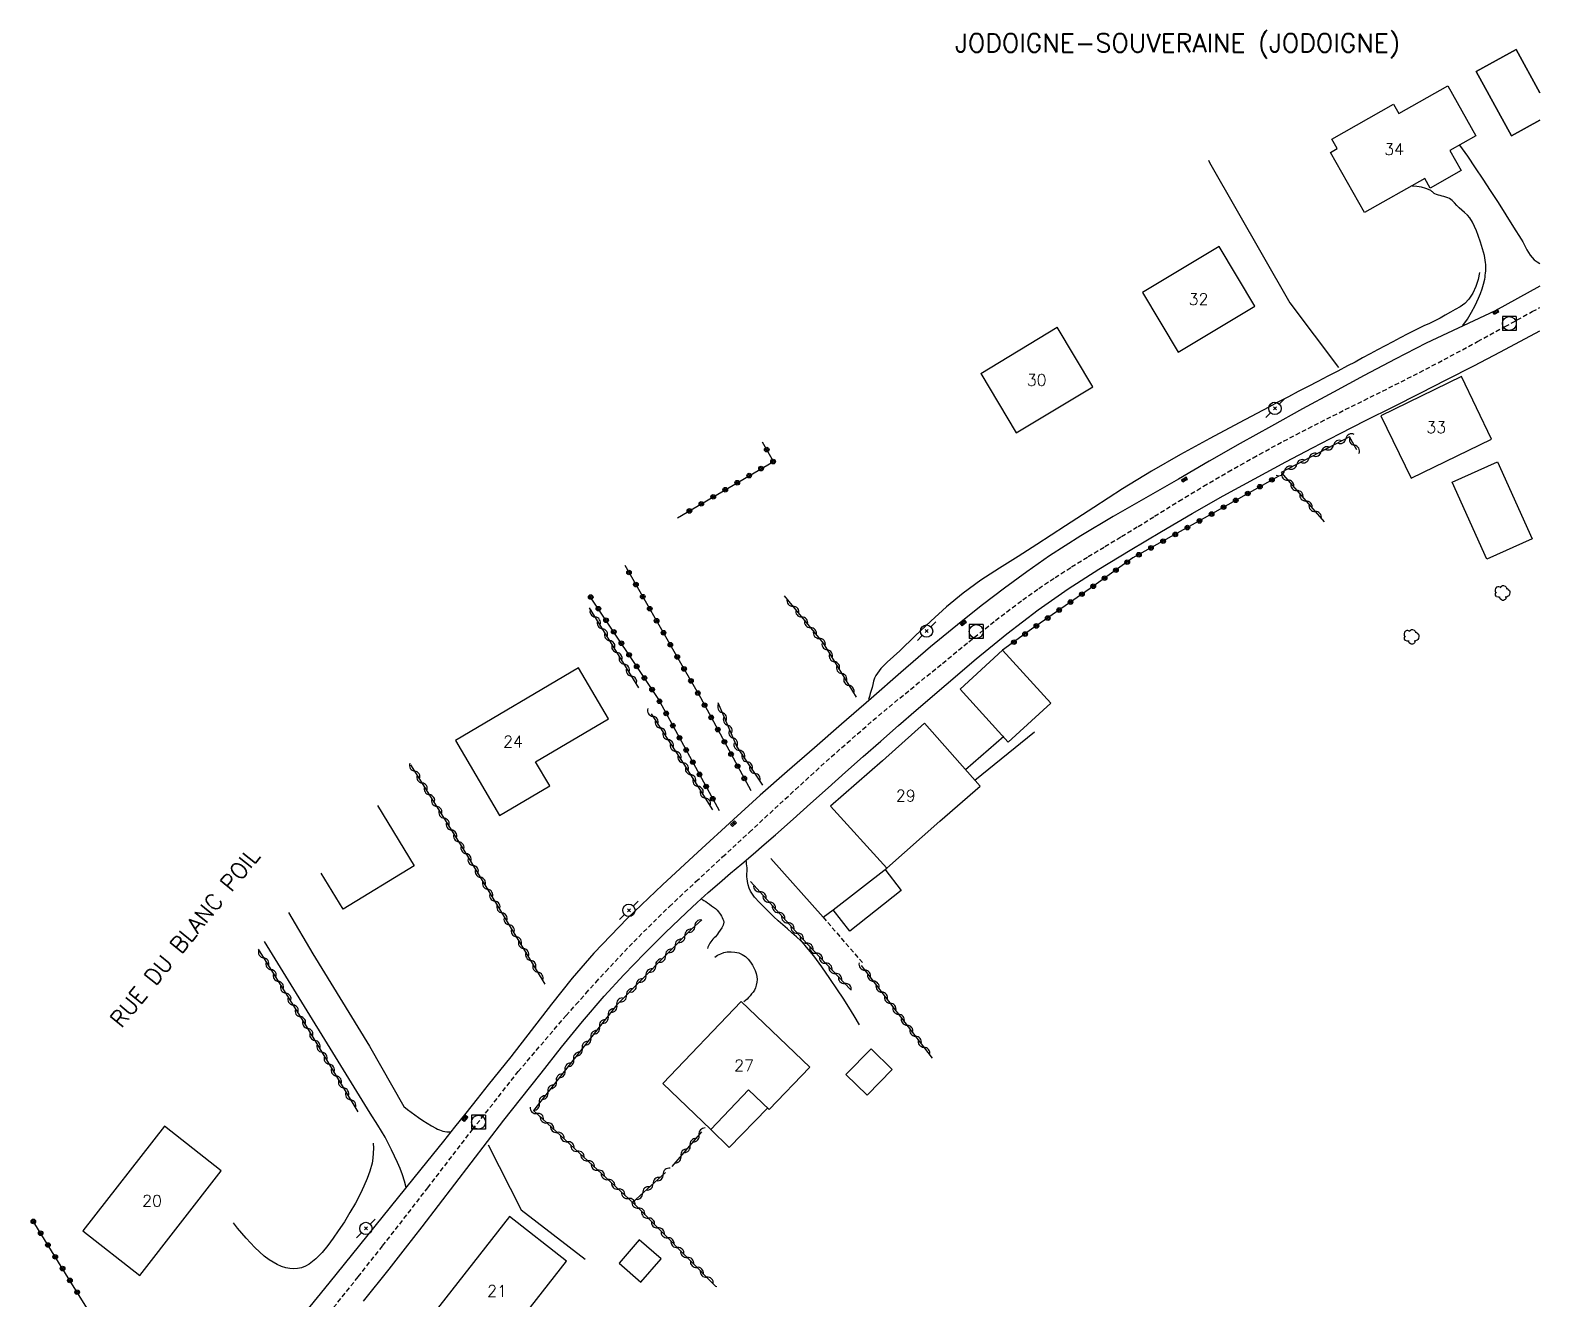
# Model space of a CAD drawing. Header units: millimetres. Extents: x 183000 to 184001, y 152999 to 154000.
# Drawn here: x 183836.8 to 184000, y 153851.7 to 153988.8 of the extents above; entities that cross this region are included whole.
import ezdxf
from ezdxf.enums import TextEntityAlignment as Align

# ---------------------------------------------------------------- set-up
doc = ezdxf.new("R2010")
doc.units = ezdxf.units.MM
doc.linetypes.add('DASHED', pattern=[0.75, 0.5, -0.25])
doc.layers.get('0').update_dxf_attribs({"linetype": 'CONTINUOUS'})
for name, color, linetype in [('W0001', 6, 'DASHED'), ('W0008', 7, 'CONTINUOUS'), ('W0017', 7, 'CONTINUOUS'), ('W0101', 7, 'CONTINUOUS'), ('W0104', 1, 'CONTINUOUS'), ('W0112', 1, 'DASHED'), ('W0211', 2, 'CONTINUOUS'), ('W0300', 7, 'CONTINUOUS'), ('W0310', 3, 'CONTINUOUS'), ('W0323', 7, 'CONTINUOUS'), ('W0330', 7, 'CONTINUOUS'), ('W0401', 7, 'CONTINUOUS'), ('W0420', 7, 'CONTINUOUS'), ('W0473', 7, 'CONTINUOUS'), ('W0980', 7, 'CONTINUOUS'), ('W0989', 7, 'CONTINUOUS'), ('W0991', 7, 'CONTINUOUS')]:
    doc.layers.add(name, color=color, linetype=linetype)
doc.styles.get("Standard").update_dxf_attribs({"font": 'romans.shx', "width": 0.85})

# ---------------------------------------------------------------- blocks, each defined once
blk = doc.blocks.new('T473')
for p, q in [((-0.166667, 0.166667), (0.166667, -0.166667)), ((-0.166667, -0.166667), (0.166667, 0.166667)), ((0.500001, 0.500001), (1.000002, 1.000002)), ((-1.000002, -1.000002), (-0.500001, -0.500001))]:
    blk.add_line(p, q)
blk.add_ellipse((0, 0), major_axis=(0.471405, 0.471405), ratio=1, start_param=5.4977871438, end_param=11.780972451)
blk = doc.blocks.new('T300')
for p, q in [((-0.8, 0.51), (-0.86, 0.34)), ((-0.86, 0.34), (-0.86, 0.17)), ((-0.86, 0.17), (-0.74, 0.06)), ((-0.69, 0.63), (-0.8, 0.51)), ((-0.8, -0.06), (-0.74, 0.06)), ((-0.74, 0.06), (-0.69, 0.11)), ((-0.57, 0.69), (-0.69, 0.63)), ((-0.46, 0.69), (-0.57, 0.69)), ((-0.29, 0.63), (-0.46, 0.69)), ((-0.29, 0.63), (-0.17, 0.74)), ((-0.23, 0.57), (-0.29, 0.63)), ((-0.17, 0.74), (-0.06, 0.8)), ((-0.06, 0.8), (0.06, 0.8)), ((0.06, 0.8), (0.23, 0.74)), ((0.23, 0.74), (0.34, 0.63)), ((0.34, 0.63), (0.4, 0.51)), ((0.46, 0.46), (0.34, 0.46)), ((0.4, 0.51), (0.4, 0.46)), ((0.57, 0.4), (0.46, 0.46)), ((0.57, 0.4), (0.69, 0.29)), ((0.69, 0.29), (0.74, 0.17)), ((0.74, 0.06), (0.69, -0.17)), ((0.74, 0.17), (0.74, 0.06)), ((-0.8, -0.17), (-0.8, -0.06)), ((-0.8, -0.23), (-0.8, -0.17)), ((-0.74, -0.34), (-0.8, -0.23)), ((-0.69, -0.4), (-0.74, -0.34)), ((-0.51, -0.46), (-0.69, -0.4)), ((-0.4, -0.46), (-0.51, -0.46)), ((-0.4, -0.46), (-0.34, -0.46)), ((-0.34, -0.46), (-0.34, -0.4)), ((-0.34, -0.51), (-0.34, -0.46)), ((-0.29, -0.63), (-0.34, -0.51)), ((-0.17, -0.74), (-0.29, -0.63)), ((-0.06, -0.8), (-0.17, -0.74)), ((0.06, -0.8), (-0.06, -0.8)), ((0.17, -0.74), (0.06, -0.8)), ((0.23, -0.69), (0.17, -0.74)), ((0.29, -0.46), (0.23, -0.46)), ((0.29, -0.63), (0.23, -0.69)), ((0.46, -0.4), (0.29, -0.46)), ((0.34, -0.51), (0.29, -0.63)), ((0.34, -0.51), (0.34, -0.46)), ((0.57, -0.34), (0.46, -0.4)), ((0.63, -0.29), (0.57, -0.34)), ((0.69, -0.17), (0.63, -0.29))]:
    blk.add_line(p, q)
blk = doc.blocks.new('T420')
for p, q in [((0.75, 0.75), (-0.75, 0.75)), ((-0.75, 0.75), (-0.75, -0.75)), ((0.75, 0.75), (0.75, -0.75)), ((0.75, -0.75), (-0.75, -0.75))]:
    blk.add_line(p, q)
blk.add_ellipse((0, 0), major_axis=(-0.53, 0.53), ratio=1, start_param=3.926991, end_param=10.210176)
blk = doc.blocks.new('T401')
for p, q in [((-0.3, 0.3), (0, 0.3)), ((-0.3, -0.25), (-0.3, 0.3)), ((-0.3, 0.15), (0, 0.15)), ((-0.3, 0), (0, 0)), ((0, 0.3), (0, -0.25)), ((-0.3, -0.15), (0, -0.15)), ((-0.3, -0.25), (-0.3, -0.3)), ((-0.3, -0.3), (0, -0.3)), ((0, -0.3), (0, -0.25))]:
    blk.add_line(p, q)
blk = doc.blocks.new('t310o')
at = {"color": 0, "linetype": 'Continuous'}
for centre, start, end in [((-0.5, 0.38), 216.8699, 323.1304), ((0.5, -0.37), 36.8699, 143.1303)]:
    blk.add_arc(centre, 0.625, start, end, dxfattribs=at)
blk = doc.blocks.new('t323o')
at = {"color": 0, "linetype": 'Continuous'}
for radius in [0.25, 0.15]:
    blk.add_circle((0, 0), radius, dxfattribs=at)

msp = doc.modelspace()

# ---------------------------------------------------------------- linework, layer by layer
at = {"layer": 'W0001'}
msp.add_lwpolyline([(183869.6, 153850.72), (183872.26, 153854.05), (183874.91, 153857.39), (183879.79, 153863.67), (183884.64, 153869.98), (183889.57, 153876.23), (183894.74, 153882.29), (183895.81, 153883.48), (183896.88, 153884.68), (183897.95, 153885.87), (183899.03, 153887.05), (183900.03, 153888.13), (183901.04, 153889.21), (183902.06, 153890.27), (183903.1, 153891.32), (183905.91, 153894.07), (183908.78, 153896.76), (183911.66, 153899.43), (183914.55, 153902.1), (183918.96, 153906.19), (183923.4, 153910.24), (183927.92, 153914.2), (183932.56, 153918.03), (183935.43, 153920.35), (183938.28, 153922.69), (183941.16, 153925), (183944.11, 153927.22), (183945.84, 153928.45), (183947.6, 153929.63), (183949.39, 153930.77), (183951.19, 153931.89), (183952.99, 153932.97), (183954.78, 153934.06), (183956.58, 153935.15), (183958.36, 153936.25), (183960.99, 153937.89), (183963.65, 153939.49), (183966.32, 153941.05), (183969.02, 153942.58), (183971.64, 153944.02), (183974.3, 153945.41), (183976.96, 153946.77), (183979.64, 153948.11), (183982.33, 153949.44), (183985, 153950.78), (183987.67, 153952.14), (183990.32, 153953.54), (183993.28, 153955.14), (183996.24, 153956.75), (183999.19, 153958.37), (184000, 153958.81)], dxfattribs=at)
at = {"layer": 'W0008'}
for points in [[(184000, 153961.1), (183995.17, 153958.46), (183987.71, 153954.96)], [(183872.85, 153851.41), (183875.6, 153854.87), (183877.39, 153857.16), (183879.17, 153859.46), (183880.94, 153861.76), (183882.7, 153864.07), (183884.47, 153866.38), (183886.24, 153868.68), (183888.02, 153870.98), (183889.82, 153873.26), (183892.03, 153876.07), (183894.25, 153878.88), (183896.5, 153881.66), (183898.84, 153884.37), (183900.99, 153886.7), (183903.2, 153888.99), (183905.46, 153891.22), (183907.75, 153893.41), (183908.92, 153894.5), (183910.11, 153895.57), (183911.31, 153896.62), (183912.53, 153897.66), (183913.74, 153898.7), (183914.96, 153899.74), (183916.17, 153900.78), (183917.37, 153901.83), (183919.27, 153903.51), (183921.17, 153905.2), (183923.06, 153906.89), (183924.95, 153908.59), (183926.85, 153910.28), (183928.75, 153911.96), (183930.66, 153913.63), (183932.59, 153915.29), (183935.82, 153918.07), (183939.07, 153920.84), (183942.37, 153923.56), (183945.77, 153926.14), (183949.02, 153928.4), (183952.34, 153930.53), (183955.71, 153932.59), (183959.09, 153934.61), (183962.42, 153936.56), (183965.78, 153938.45), (183969.16, 153940.3), (183972.55, 153942.13), (183975.43, 153943.65), (183978.33, 153945.15), (183981.23, 153946.62), (183984.14, 153948.09), (183987.05, 153949.56), (183989.96, 153951.03), (183992.86, 153952.51), (183995.74, 153954.02), (184000, 153956.29)], [(183987.71, 153954.96), (183984.36, 153953.21), (183981.01, 153951.45), (183977.68, 153949.66), (183974.36, 153947.86), (183970.99, 153945.99), (183967.62, 153944.1), (183964.27, 153942.19), (183960.93, 153940.26), (183957.41, 153938.24), (183953.89, 153936.22), (183950.4, 153934.15), (183946.98, 153931.96), (183944.53, 153930.26), (183942.13, 153928.49), (183939.77, 153926.68), (183937.44, 153924.83), (183934.15, 153922.13), (183930.93, 153919.37), (183927.73, 153916.57), (183924.53, 153913.78), (183921.59, 153911.23), (183918.65, 153908.67), (183915.73, 153906.09), (183912.85, 153903.47), (183908.99, 153899.95), (183905.15, 153896.41), (183901.37, 153892.8), (183897.74, 153889.03), (183895.39, 153886.32), (183893.15, 153883.51), (183890.96, 153880.66), (183888.75, 153877.84), (183887.54, 153876.32), (183886.33, 153874.8), (183885.11, 153873.28), (183883.9, 153871.75), (183882.69, 153870.23), (183881.48, 153868.71), (183880.27, 153867.19), (183879.05, 153865.67), (183875.74, 153861.57), (183872.42, 153857.47), (183869.1, 153853.37), (183865.78, 153849.28)]]:
    msp.add_lwpolyline(points, dxfattribs=at)
at = {"layer": 'W0017'}
for points in [[(183991.33, 153976.36), (183992.17, 153975.15), (183993.01, 153973.92), (183993.83, 153972.69), (183994.65, 153971.46), (183995.5, 153970.15), (183996.33, 153968.83), (183997.16, 153967.51), (183997.99, 153966.19), (183998.16, 153965.91), (183998.31, 153965.63), (183998.46, 153965.34), (183998.61, 153965.05), (183998.77, 153964.76), (183998.96, 153964.48), (183999.16, 153964.22), (183999.39, 153963.97), (183999.71, 153963.73), (184000, 153963.58)], [(183991.69, 153956.86), (183992.17, 153957.56), (183992.62, 153958.29), (183993.02, 153959.04), (183993.39, 153959.81), (183993.59, 153960.31), (183993.78, 153960.82), (183993.93, 153961.33), (183994.04, 153961.86), (183994.08, 153962.09), (183994.11, 153962.31), (183994.14, 153962.54), (183994.15, 153962.76), (183994.16, 153962.99), (183994.16, 153963.22), (183994.15, 153963.45), (183994.13, 153963.67), (183994.01, 153964.43), (183993.82, 153965.17), (183993.59, 153965.89), (183993.33, 153966.61), (183993.15, 153967.09), (183992.95, 153967.58), (183992.71, 153968.05), (183992.43, 153968.5), (183992.17, 153968.8), (183991.87, 153969.07), (183991.57, 153969.33), (183991.28, 153969.59), (183991.03, 153969.85), (183990.79, 153970.11), (183990.53, 153970.37), (183990.23, 153970.58), (183990.05, 153970.68), (183989.85, 153970.75), (183989.64, 153970.81), (183989.44, 153970.85), (183989.24, 153970.9), (183989.04, 153970.95), (183988.84, 153971.01), (183988.64, 153971.1), (183988.58, 153971.14), (183988.52, 153971.19), (183988.46, 153971.24), (183988.4, 153971.3), (183988.34, 153971.35), (183988.28, 153971.4), (183988.22, 153971.45), (183988.15, 153971.49), (183987.69, 153971.67), (183987.2, 153971.81), (183986.71, 153971.9), (183986.2, 153971.92)], [(183926.45, 153881.27), (183925.89, 153882.24), (183925.31, 153883.2), (183924.71, 153884.15), (183924.09, 153885.08), (183923.25, 153886.31), (183922.4, 153887.54), (183921.51, 153888.73), (183920.55, 153889.88), (183920.11, 153890.35), (183919.64, 153890.8), (183919.16, 153891.24), (183918.66, 153891.67), (183918.17, 153892.09), (183917.68, 153892.52), (183917.2, 153892.96), (183916.74, 153893.41), (183916.19, 153893.95), (183915.64, 153894.5), (183915.12, 153895.09), (183914.69, 153895.74), (183914.54, 153896.07), (183914.43, 153896.41), (183914.36, 153896.76), (183914.3, 153897.11), (183914.29, 153897.26), (183914.28, 153897.4), (183914.28, 153897.55), (183914.29, 153897.69), (183914.3, 153897.83), (183914.31, 153897.98), (183914.31, 153898.12), (183914.3, 153898.27), (183914.28, 153898.47), (183914.26, 153898.68), (183914.23, 153898.88), (183914.19, 153899.09)], [(183909.41, 153894.87), (183909.62, 153894.74), (183909.83, 153894.6), (183910.04, 153894.46), (183910.24, 153894.32), (183910.46, 153894.16), (183910.67, 153894.01), (183910.88, 153893.84), (183911.07, 153893.66), (183911.2, 153893.51), (183911.32, 153893.36), (183911.43, 153893.2), (183911.53, 153893.03), (183911.62, 153892.88), (183911.7, 153892.72), (183911.76, 153892.55), (183911.78, 153892.37), (183911.72, 153892.05), (183911.58, 153891.76), (183911.4, 153891.5), (183911.23, 153891.25), (183911.12, 153891.09), (183911, 153890.95), (183910.88, 153890.81), (183910.75, 153890.68), (183910.62, 153890.54), (183910.49, 153890.4), (183910.38, 153890.25), (183910.27, 153890.1), (183910.19, 153889.96), (183910.13, 153889.82), (183910.07, 153889.67), (183910.03, 153889.52)], [(183864.74, 153893.42), (183867.37, 153888.97), (183873.48, 153878.97), (183877.21, 153872.47)], [(183873.57, 153871.73), (183862.15, 153890.28)], [(183910.82, 153888.59), (183911.12, 153888.8), (183911.45, 153888.97), (183911.8, 153889.09), (183912.16, 153889.16), (183912.58, 153889.19), (183912.99, 153889.15), (183913.4, 153889.05), (183913.78, 153888.89), (183914.12, 153888.66), (183914.41, 153888.38), (183914.66, 153888.07), (183914.88, 153887.74), (183915.05, 153887.45), (183915.19, 153887.15), (183915.3, 153886.84), (183915.37, 153886.51), (183915.39, 153886.19), (183915.36, 153885.88), (183915.3, 153885.57), (183915.21, 153885.27), (183915.1, 153885.04), (183914.95, 153884.82), (183914.79, 153884.62), (183914.63, 153884.42), (183914.47, 153884.24), (183914.31, 153884.07), (183914.13, 153883.91), (183913.95, 153883.76)], [(183877.45, 153863.69), (183877.26, 153864.39), (183877.05, 153865.07), (183876.8, 153865.75), (183876.53, 153866.41), (183875.88, 153867.79), (183875.17, 153869.14), (183874.4, 153870.45), (183873.57, 153871.73)], [(183877.21, 153872.47), (183877.6, 153872.15), (183877.99, 153871.85), (183878.39, 153871.55), (183878.8, 153871.26), (183879.26, 153870.96), (183879.71, 153870.66), (183880.18, 153870.37), (183880.67, 153870.11), (183880.85, 153870.02), (183881.04, 153869.94), (183881.24, 153869.87), (183881.43, 153869.81), (183881.64, 153869.77), (183881.85, 153869.73), (183882.06, 153869.71), (183882.27, 153869.71)], [(183886.31, 153868.3), (183889.88, 153861.29), (183896.79, 153855.97)]]:
    msp.add_lwpolyline(points, dxfattribs=at)
at = {"layer": 'W0101'}
for points in [[(184000, 153982.02), (183997.44, 153986.69), (183993.13, 153984.32), (183996.95, 153977.37)], [(183996.95, 153977.37), (183993.13, 153984.32), (183997.44, 153986.69), (184000, 153982.02)], [(184000, 153979.05), (183996.95, 153977.37)], [(183996.95, 153977.37), (184000, 153979.05)], [(183939.56, 153951.69), (183943.4, 153945.26), (183951.68, 153950.22), (183947.84, 153956.68)], [(183939.56, 153951.69), (183947.84, 153956.68)], [(183982.83, 153947.12), (183986.1, 153940.37), (183994.79, 153944.59), (183991.52, 153951.36)], [(183991.52, 153951.36), (183982.83, 153947.12)], [(183933.49, 153913.89), (183928.94, 153909.81), (183923.32, 153904.93)], [(183929.41, 153898.21), (183935.14, 153903.28), (183939.49, 153907.09), (183933.49, 153913.89)], [(183874.34, 153905), (183878.31, 153898.46), (183870.63, 153893.8), (183868.28, 153897.68)], [(183923.32, 153904.93), (183929.41, 153898.21)]]:
    msp.add_lwpolyline(points, dxfattribs=at)
for points in [[(183977.37, 153975.58), (183978.09, 153975.99), (183977.5, 153977.02), (183984.18, 153980.79), (183984.75, 153979.78), (183990.06, 153982.77), (183993.1, 153977.37), (183990.29, 153975.79), (183991.51, 153973.61), (183988.16, 153971.72), (183987.58, 153972.75), (183981.04, 153969.07), (183977.37, 153975.58)], [(183957.06, 153960.43), (183960.89, 153954), (183969.18, 153958.96), (183965.34, 153965.42)], [(183896.09, 153919.86), (183882.78, 153912.01), (183887.55, 153903.92), (183892.97, 153907.11), (183891.45, 153909.7), (183899.34, 153914.35), (183896.09, 153919.86)], [(183913.67, 153883.79), (183905.2, 153874.94), (183910.38, 153869.98), (183914.47, 153874.25), (183916.69, 153872.12), (183921.06, 153876.68), (183921.08, 153876.7), (183913.67, 153883.79)], [(183851.31, 153870.32), (183842.49, 153859.02), (183848.65, 153854.21), (183857.47, 153865.5), (183851.31, 153870.32)], [(183888.62, 153860.57), (183879.79, 153849.28), (183885.95, 153844.46), (183894.78, 153855.76), (183888.62, 153860.57)]]:
    msp.add_lwpolyline(points, close=True, dxfattribs=at)
at = {"layer": 'W0104'}
for points in [[(183995.44, 153942.13), (183999.17, 153933.82), (183994.27, 153931.62), (183990.54, 153939.93), (183995.44, 153942.13)], [(183941.93, 153921.76), (183937.33, 153917.56), (183942.53, 153911.85), (183947.13, 153916.05)], [(183927.71, 153878.69), (183924.99, 153875.92), (183927.29, 153873.67), (183930, 153876.44), (183927.71, 153878.69)], [(183902.65, 153858.05), (183900.46, 153855.53), (183902.82, 153853.48), (183905.01, 153856), (183902.65, 153858.05)]]:
    msp.add_lwpolyline(points, close=True, dxfattribs=at)
for points in [[(183942.07, 153912.44), (183937.93, 153908.86)], [(183938.94, 153907.72), (183945.36, 153912.96)], [(183916.88, 153899.25), (183922.53, 153892.92), (183923.62, 153893.73), (183929.41, 153898.21)], [(183929.21, 153898.1), (183930.97, 153895.8), (183925.4, 153891.41), (183923.62, 153893.73)], [(183910.38, 153869.98), (183912.36, 153868.03), (183916.53, 153872.28), (183916.49, 153872.25)]]:
    msp.add_lwpolyline(points, dxfattribs=at)
at = {"layer": 'W0112'}
msp.add_lwpolyline([(183922.53, 153892.92), (183926.77, 153888.01)], dxfattribs=at)
at = {"layer": 'W0211'}
for points in [[(183993.47, 153962.6), (183993.34, 153961.82), (183993.1, 153961.07), (183992.76, 153960.35), (183992.32, 153959.7), (183991.89, 153959.26), (183991.39, 153958.9), (183990.86, 153958.6), (183990.34, 153958.3), (183989.78, 153957.98), (183989.22, 153957.67), (183988.64, 153957.38), (183988.06, 153957.1), (183987.48, 153956.82), (183986.89, 153956.54), (183986.31, 153956.26), (183985.74, 153955.97), (183984.92, 153955.54), (183984.1, 153955.11), (183983.29, 153954.67), (183982.47, 153954.23), (183981.66, 153953.8), (183980.85, 153953.36), (183980.03, 153952.92), (183979.21, 153952.49), (183978.15, 153951.93), (183977.08, 153951.38), (183976.02, 153950.82), (183974.95, 153950.27), (183973.88, 153949.72), (183972.82, 153949.17), (183971.75, 153948.61), (183970.69, 153948.05), (183967.5, 153946.35), (183964.32, 153944.65), (183961.15, 153942.91), (183958.02, 153941.11), (183954.89, 153939.2), (183951.79, 153937.21), (183948.71, 153935.2), (183945.63, 153933.19), (183943.62, 153931.91), (183941.59, 153930.64), (183939.59, 153929.33), (183937.66, 153927.93), (183935.87, 153926.46), (183934.16, 153924.9), (183932.49, 153923.31), (183930.83, 153921.7), (183930.15, 153921.08), (183929.45, 153920.47), (183928.78, 153919.8), (183928.23, 153919.04), (183928.08, 153918.74), (183927.98, 153918.41), (183927.9, 153918.08), (183927.82, 153917.76), (183927.72, 153917.43), (183927.62, 153917.1), (183927.53, 153916.77), (183927.43, 153916.44)], [(183873.87, 153868.49), (183873.91, 153867.95), (183873.9, 153867.41), (183873.85, 153866.87), (183873.76, 153866.33), (183873.53, 153865.48), (183873.22, 153864.66), (183872.87, 153863.85), (183872.5, 153863.07), (183871.96, 153862.02), (183871.38, 153860.99), (183870.77, 153859.99), (183870.11, 153859.01), (183869.56, 153858.22), (183868.99, 153857.43), (183868.37, 153856.68), (183867.67, 153855.99), (183867.33, 153855.7), (183866.96, 153855.43), (183866.57, 153855.2), (183866.14, 153855.03), (183865.71, 153854.95), (183865.28, 153854.93), (183864.86, 153854.96), (183864.44, 153855.03), (183863.96, 153855.18), (183863.5, 153855.38), (183863.07, 153855.62), (183862.66, 153855.88), (183862.11, 153856.3), (183861.59, 153856.75), (183861.1, 153857.23), (183860.63, 153857.72), (183860.14, 153858.24), (183859.67, 153858.77), (183859.22, 153859.32), (183858.79, 153859.89)]]:
    msp.add_lwpolyline(points, dxfattribs=at)
at = {"layer": 'W0310'}
for points in [[(183980.23, 153943.44), (183979.43, 153944.84), (183972.03, 153940.97), (183976.69, 153935.63)], [(183918.33, 153927.65), (183922.53, 153922.53), (183926.09, 153916.69)], [(183902.6, 153917.7), (183897.28, 153926.36)], [(183911.15, 153916.11), (183913.21, 153911.34), (183915.97, 153907.2)], [(183910.6, 153904.52), (183907.5, 153909.45), (183903.97, 153914.88)], [(183892.48, 153885.68), (183883.49, 153900.51), (183877.96, 153909.37)], [(183914.69, 153896.76), (183920.25, 153890.62), (183925.49, 153885.11)], [(183909.42, 153892.62), (183908.3, 153891.63), (183900.24, 153883.43), (183895.06, 153876.94), (183891.22, 153872.03), (183902.05, 153861.97), (183910.9, 153853.03), (183911.03, 153853.02)], [(183861.46, 153889.45), (183866.66, 153881.13), (183872.22, 153871.89)], [(183926.64, 153887.71), (183934.33, 153877.67)], [(183906.19, 153865.97), (183909.42, 153869.73)], [(183901.91, 153862.1), (183905.5, 153865.34)]]:
    msp.add_lwpolyline(points, dxfattribs=at)
at = {"layer": 'W0323'}
for points in [[(183906.78, 153936.07), (183917.15, 153942.18), (183915.96, 153944.26)], [(183971.7, 153940.56), (183963.73, 153936.04), (183956.02, 153931.74), (183951.39, 153928.45), (183945.06, 153924.03), (183941.93, 153921.76)], [(183901.08, 153930.98), (183906.98, 153920.66), (183909.26, 153916.66), (183914.71, 153906.6)], [(183911.31, 153904.41), (183904.68, 153916.55), (183897.32, 153927.63)], [(183852.19, 153835.83), (183841.11, 153853.64), (183837.13, 153860.08)]]:
    msp.add_lwpolyline(points, dxfattribs=at)
at = {"layer": 'W0330'}
msp.add_lwpolyline([(183964.17, 153974.73), (183964.3, 153974.5), (183972.99, 153959.31), (183978.23, 153952.32)], dxfattribs=at)

# ---------------------------------------------------------------- block references
at = {"layer": 'W0300'}
for p in [(183996.02, 153927.95), (183986.18, 153923.21)]:
    msp.add_blockref('T300', p, dxfattribs=at)
at = {"layer": 'W0310'}
for p, rotation in [((183979.04, 153944.64), 207.5751100436135), ((183979.96, 153943.92), 119.6243341041425), ((183975.05, 153942.55), 207.5751100436135), ((183976.38, 153943.25), 207.5751100436135), ((183977.71, 153943.94), 207.5751100436135), ((183972.39, 153941.16), 207.5751100436135), ((183973.72, 153941.86), 207.5751100436135), ((183972.75, 153940.15), 311.0822956866595), ((183973.74, 153939.02), 311.0822956866595), ((183974.72, 153937.89), 311.0822956866595), ((183975.71, 153936.76), 311.0822956866595), ((183919.26, 153926.52), 309.2899515242495), ((183897.89, 153925.37), 121.5473141631027), ((183898.67, 153924.09), 121.5473141631027), ((183920.21, 153925.36), 309.2899515242495), ((183921.16, 153924.2), 309.2899515242495), ((183899.46, 153922.81), 121.5473141631027), ((183922.11, 153923.04), 309.2899515242495), ((183900.24, 153921.54), 121.5473141631027), ((183922.96, 153921.81), 301.3974701999545), ((183901.03, 153920.26), 121.5473141631027), ((183923.74, 153920.53), 301.3974701999545), ((183924.53, 153919.25), 301.3974701999545), ((183901.81, 153918.98), 121.5473141631027), ((183925.31, 153917.97), 301.3974701999545), ((183904.13, 153914.62), 123.0854024119422), ((183911.61, 153915.03), 293.3182518955689), ((183904.95, 153913.37), 123.0854024119422), ((183912.21, 153913.66), 293.3182518955689), ((183905.77, 153912.11), 123.0854024119422), ((183912.8, 153912.28), 293.3182518955689), ((183906.59, 153910.85), 123.0854024119422), ((183907.41, 153909.6), 123.0854024119422), ((183913.47, 153910.94), 303.7780932591488), ((183914.31, 153909.7), 303.7780932591488), ((183878.38, 153908.71), 121.9475029430637), ((183908.21, 153908.33), 122.1202409200543), ((183915.14, 153908.45), 303.7780932591488), ((183879.17, 153907.43), 121.9475029430637), ((183879.97, 153906.16), 121.9475029430637), ((183909.01, 153907.06), 122.1202409200543), ((183880.76, 153904.89), 121.9475029430637), ((183909.8, 153905.79), 122.1202409200543), ((183881.55, 153903.62), 121.9475029430637), ((183882.35, 153902.34), 121.9475029430637), ((183883.14, 153901.07), 121.9475029430637), ((183883.93, 153899.79), 121.22834157645), ((183884.7, 153898.51), 121.22834157645), ((183885.48, 153897.23), 121.22834157645), ((183886.26, 153895.94), 121.22834157645), ((183915.69, 153895.65), 312.1849930383193), ((183887.04, 153894.66), 121.22834157645), ((183887.82, 153893.38), 121.22834157645), ((183916.7, 153894.53), 312.1849930383193), ((183917.71, 153893.42), 312.1849930383193), ((183888.59, 153892.1), 121.22834157645), ((183908.66, 153891.95), 221.2852661299156), ((183918.71, 153892.31), 312.1849930383193), ((183889.37, 153890.81), 121.22834157645), ((183907.58, 153890.9), 225.4836376390451), ((183919.72, 153891.2), 312.1849930383193), ((183920.74, 153890.1), 313.5392360317004), ((183862.04, 153888.52), 301.9888185385876), ((183890.15, 153889.53), 121.22834157645), ((183890.93, 153888.25), 121.22834157645), ((183905.48, 153888.76), 225.4836376390451), ((183906.53, 153889.83), 225.4836376390451), ((183921.77, 153889.01), 313.5392360317004), ((183862.84, 153887.25), 301.9888185385876), ((183891.7, 153886.97), 121.22834157645), ((183904.43, 153887.69), 225.4836376390451), ((183922.81, 153887.93), 313.5392360317004), ((183923.84, 153886.84), 313.5392360317004), ((183927.03, 153887.19), 307.4470708091725), ((183863.63, 153885.98), 301.9888185385876), ((183902.32, 153885.55), 225.4836376390451), ((183903.37, 153886.62), 225.4836376390451), ((183924.87, 153885.75), 313.5392360317004), ((183927.95, 153886), 307.4470708091725), ((183864.43, 153884.71), 301.9888185385876), ((183865.22, 153883.43), 301.9888185385876), ((183900.22, 153883.41), 231.4293023336909), ((183901.27, 153884.48), 225.4836376390451), ((183928.86, 153884.81), 307.4470708091725), ((183929.77, 153883.62), 307.4470708091725), ((183866.01, 153882.16), 301.9888185385876), ((183899.29, 153882.24), 231.4293023336909), ((183930.68, 153882.43), 307.4470708091725), ((183866.81, 153880.89), 301.0642108232304), ((183898.35, 153881.07), 231.4293023336909), ((183931.59, 153881.24), 307.4470708091725), ((183867.58, 153879.6), 301.0642108232304), ((183896.48, 153878.72), 231.4293023336909), ((183897.42, 153879.89), 231.4293023336909), ((183932.51, 153880.05), 307.4470708091725), ((183933.42, 153878.86), 307.4470708091725), ((183868.35, 153878.32), 301.0642108232304), ((183869.13, 153877.03), 301.0642108232304), ((183895.55, 153877.55), 231.4293023336909), ((183869.9, 153875.75), 301.0642108232304), ((183893.69, 153875.19), 231.9707677064569), ((183894.62, 153876.37), 231.9707677064569), ((183870.68, 153874.46), 301.0642108232304), ((183892.77, 153874.01), 231.9707677064569), ((183871.45, 153873.18), 301.0642108232304), ((183891.84, 153872.83), 231.9707677064569), ((183891.58, 153871.7), 317.1049589992713), ((183892.68, 153870.68), 317.1049589992713), ((183893.78, 153869.66), 317.1049589992713), ((183909.12, 153869.38), 49.26177466029444), ((183894.88, 153868.64), 317.1049589992713), ((183895.97, 153867.61), 317.1049589992713), ((183907.17, 153867.11), 49.26177466029444), ((183908.15, 153868.25), 49.26177466029444), ((183897.07, 153866.59), 317.1049589992713), ((183898.17, 153865.57), 317.1049589992713), ((183899.27, 153864.55), 317.1049589992713), ((183904.14, 153864.11), 42.10332965926499), ((183905.25, 153865.11), 42.10332965926499), ((183900.37, 153863.53), 317.1049589992713), ((183901.47, 153862.51), 317.1049589992713), ((183903.02, 153863.1), 42.10332965926499), ((183902.55, 153861.47), 314.7357036701451), ((183903.6, 153860.4), 314.7357036701451), ((183904.66, 153859.34), 314.7357036701451), ((183905.71, 153858.27), 314.7357036701451), ((183906.77, 153857.21), 314.7357036701451), ((183907.83, 153856.14), 314.7357036701451), ((183908.88, 153855.07), 314.7357036701451), ((183909.94, 153854.01), 314.7357036701451)]:
    msp.add_blockref('t310o', p, dxfattribs=dict(at, rotation=rotation))
at = {"layer": 'W0323'}
for p, rotation in [((183916.43, 153943.45), 119.8088921921445), ((183915.82, 153941.4), 30.50425099017062), ((183917.12, 153942.16), 30.50425099017062), ((183913.24, 153939.87), 30.50425099017062), ((183914.53, 153940.64), 30.50425099017062), ((183969.74, 153939.45), 209.5542335068251), ((183971.04, 153940.19), 209.5542335068251), ((183910.65, 153938.35), 30.50425099017062), ((183911.95, 153939.11), 30.50425099017062), ((183967.13, 153937.97), 209.5542335068251), ((183968.43, 153938.71), 209.5542335068251), ((183908.07, 153936.83), 30.50425099017062), ((183909.36, 153937.59), 30.50425099017062), ((183964.52, 153936.49), 209.5542335068251), ((183965.82, 153937.23), 209.5542335068251), ((183961.9, 153935.02), 209.1934642083702), ((183963.21, 153935.75), 209.1934642083702), ((183959.28, 153933.56), 209.1934642083702), ((183960.59, 153934.29), 209.1934642083702), ((183955.4, 153931.29), 215.3775538054077), ((183956.66, 153932.09), 209.1934642083702), ((183957.97, 153932.83), 209.1934642083702), ((183901.54, 153930.17), 299.774120359367), ((183954.18, 153930.42), 215.3775538054077), ((183902.29, 153928.87), 299.774120359367), ((183951.73, 153928.69), 215.3775538054077), ((183952.95, 153929.56), 215.3775538054077), ((183897.4, 153927.51), 123.5990165502224), ((183903.03, 153927.56), 299.774120359367), ((183949.27, 153926.97), 214.8758789272632), ((183950.5, 153927.83), 214.8758789272632), ((183898.23, 153926.26), 123.5990165502224), ((183899.06, 153925.01), 123.5990165502224), ((183903.78, 153926.26), 299.774120359367), ((183904.52, 153924.96), 299.774120359367), ((183946.81, 153925.25), 214.8758789272632), ((183948.04, 153926.11), 214.8758789272632), ((183899.89, 153923.76), 123.5990165502224), ((183905.27, 153923.66), 299.774120359367), ((183944.36, 153923.52), 216.0577936083255), ((183945.58, 153924.4), 214.8758789272632), ((183900.72, 153922.52), 123.5990165502224), ((183906.01, 153922.36), 299.774120359367), ((183943.15, 153922.64), 216.0577936083255), ((183901.55, 153921.27), 123.5990165502224), ((183902.38, 153920.02), 123.5990165502224), ((183906.76, 153921.05), 299.774120359367), ((183903.21, 153918.77), 123.5990165502224), ((183907.5, 153919.75), 299.6184883934828), ((183908.24, 153918.45), 299.6184883934828), ((183904.04, 153917.52), 123.5990165502224), ((183908.98, 153917.14), 299.6184883934828), ((183904.84, 153916.25), 118.6472410921572), ((183905.56, 153914.94), 118.6472410921572), ((183909.71, 153915.83), 298.4686191748661), ((183906.28, 153913.62), 118.6472410921572), ((183910.42, 153914.51), 298.4686191748661), ((183907, 153912.3), 118.6472410921572), ((183911.14, 153913.19), 298.4686191748661), ((183911.85, 153911.87), 298.4686191748661), ((183907.72, 153910.99), 118.6472410921572), ((183912.57, 153910.55), 298.4686191748661), ((183908.44, 153909.67), 118.6472410921572), ((183913.28, 153909.24), 298.4686191748661), ((183909.16, 153908.35), 118.6472410921572), ((183909.88, 153907.04), 118.6472410921572), ((183914, 153907.92), 298.4686191748661), ((183910.59, 153905.72), 118.6472410921572), ((183837.15, 153860.04), 121.7141350315223), ((183837.94, 153858.76), 121.7141350315223), ((183838.73, 153857.49), 121.7141350315223), ((183839.52, 153856.21), 121.7141350315223), ((183840.31, 153854.94), 121.7141350315223), ((183841.1, 153853.66), 121.7141350315223), ((183841.89, 153852.39), 121.8822774263089)]:
    msp.add_blockref('t323o', p, dxfattribs=dict(at, rotation=rotation))
at = {"layer": 'W0401'}
for p, rotation in [((183995.17, 153958.46), 118.4961769114515), ((183961.51, 153940.34), 120.0826386103487), ((183937.6, 153924.83), 128.6253201298237), ((183912.74, 153903.14), 132.5562715820845), ((183883.68, 153871.26), 141.5233947169625)]:
    msp.add_blockref('T401', p, dxfattribs=dict(at, rotation=rotation))
at = {"layer": 'W0420'}
for p in [(183996.7, 153957.09), (183939.08, 153923.79), (183885.27, 153870.77)]:
    msp.add_blockref('T420', p, dxfattribs=at)
at = {"layer": 'W0473'}
for p in [(183971.37, 153947.91), (183933.71, 153923.84), (183901.53, 153893.66), (183873.1, 153859.28)]:
    msp.add_blockref('T473', p, dxfattribs=at)

# ---------------------------------------------------------------- texts
at = {"layer": 'W0980'}
msp.add_text('JODOIGNE-SOUVERAINE (JODOIGNE)', height=2, dxfattribs=at).set_placement((183960.84, 153987.26), align=Align.MIDDLE)
at = {"layer": 'W0989'}
msp.add_text('RUE DU BLANC POIL  ', height=1.75, rotation=50.9965, dxfattribs=at).set_placement((183854.29, 153891.66), align=Align.MIDDLE_CENTER)
at = {"layer": 'W0991'}
for s, p in [('34', (183984.25, 153975.92)), ('32', (183963.11, 153959.71)), ('30', (183945.61, 153950.97)), ('33', (183988.8, 153945.87)), ('24', (183889, 153911.89)), ('29', (183931.46, 153906.05)), ('27', (183913.98, 153876.89)), ('20', (183849.98, 153862.26)), ('21', (183887.28, 153852.52))]:
    msp.add_text(s, height=1.25, dxfattribs=at).set_placement(p, align=Align.MIDDLE_CENTER)

doc.saveas('drawing.dxf')
